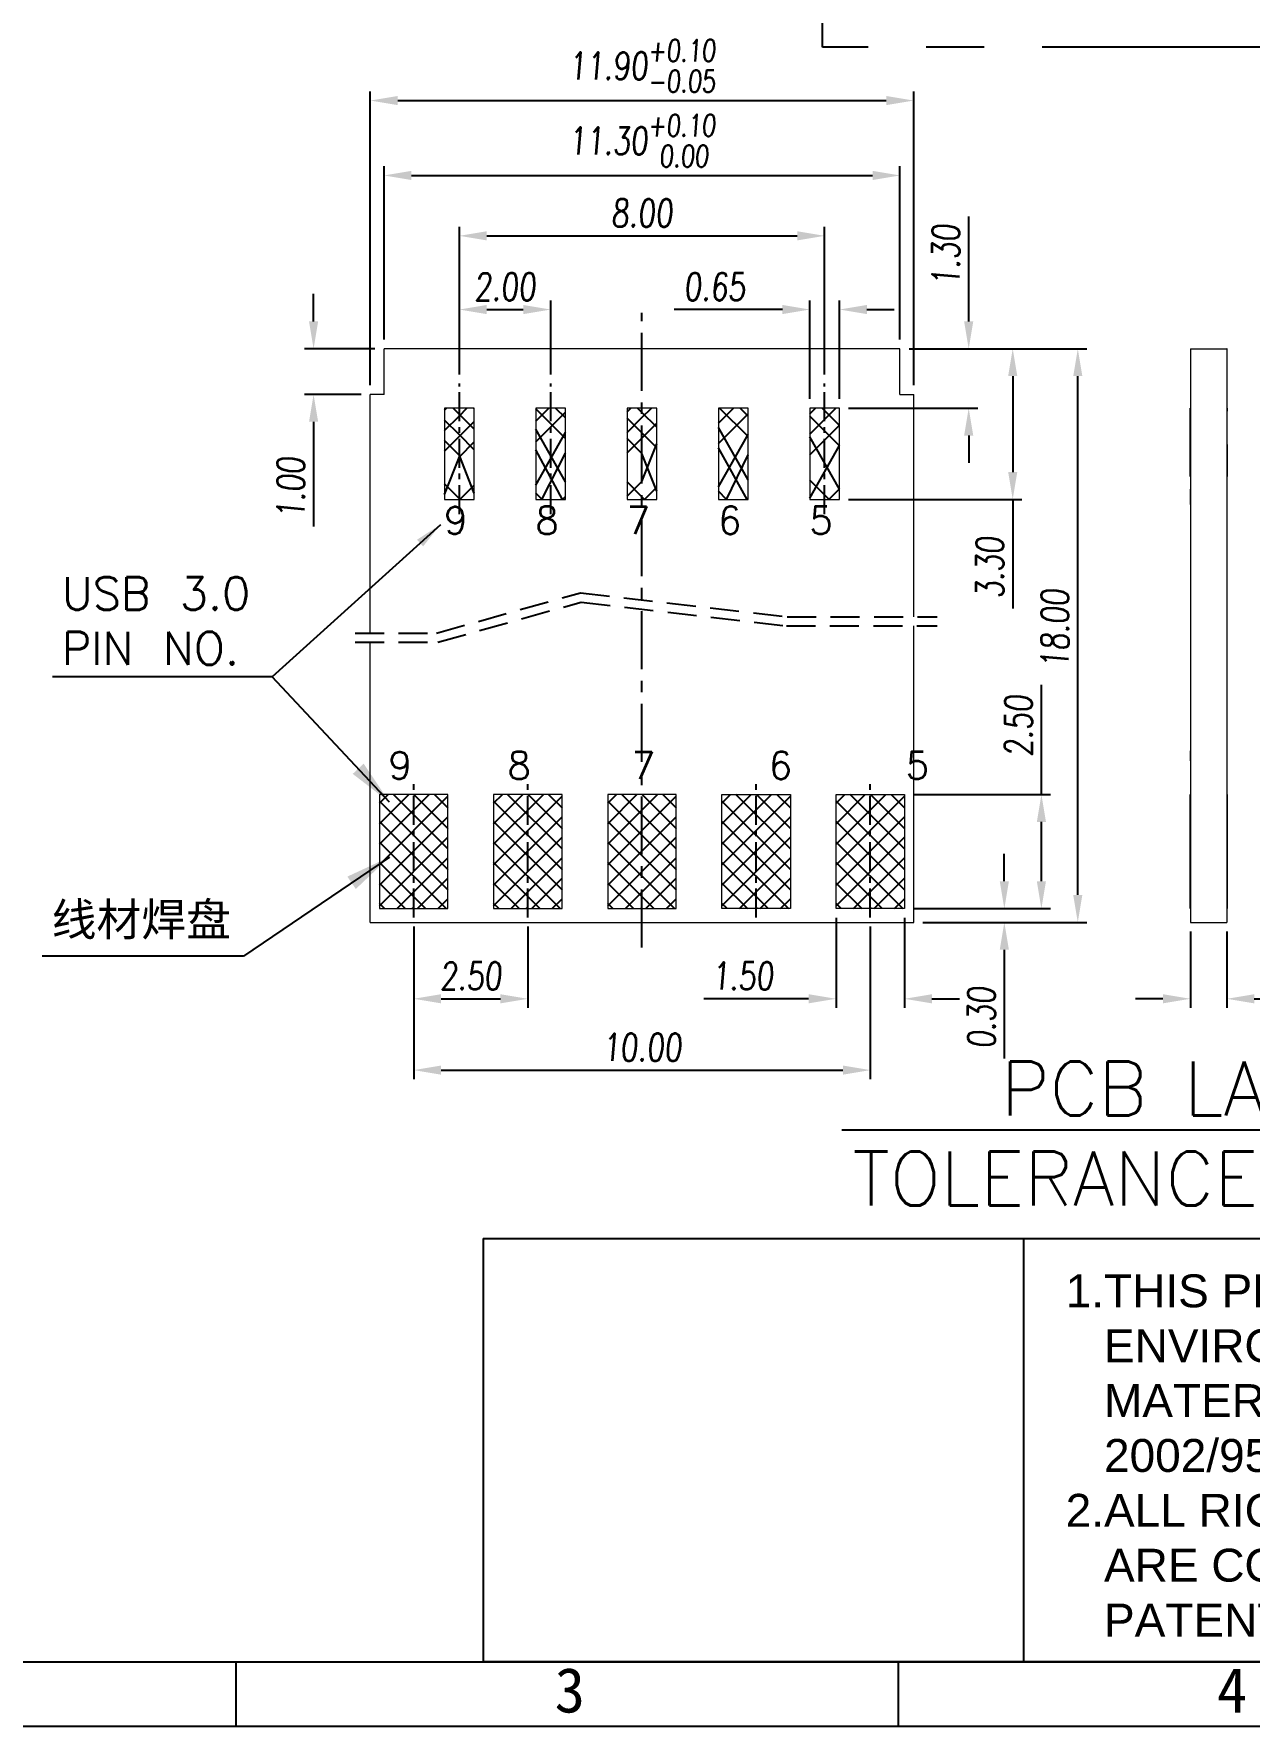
# Model space of a CAD drawing. Header units: millimetres. Extents: x 2027 to 2143, y 133 to 225.
# Drawn here: x 2051.26 to 2077.88, y 132.92 to 169.98 of the extents above; entities that cross this region are included whole.
import ezdxf

# ---------------------------------------------------------------- set-up
doc = ezdxf.new("R2010")
doc.units = ezdxf.units.MM
doc.linetypes.add('CENTER', pattern=[10.16, 6.35, -1.27, 1.27, -1.27])
doc.linetypes.add('HIDDEN', pattern=[9.525, 6.35, -3.175])
for name, color, linetype in [('CEN', 1, 'CENTER'), ('DIM', 4, 'Continuous'), ('图层3', 7, 'Continuous')]:
    doc.layers.add(name, color=color, linetype=linetype)
doc.layers.add('dimen', color=3, linetype='Continuous', lineweight=13)
doc.styles.add('2222', font='romans.shx', dxfattribs={"width": 0.75, "oblique": 5})
doc.styles.add('BH', font='romans.shx')
doc.styles.add('ROMANS', font='txt.shx', dxfattribs={"height": 0.6})
doc.styles.get("Standard").update_dxf_attribs({"font": 'romans.shx', "height": 0.6})
doc.dimstyles.new('1-1', dxfattribs={"dimscale": 4, "dimtxt": 0.15, "dimasz": 0.15, "dimexe": 0.05, "dimexo": 0.05, "dimgap": 0.05, "dimtad": 1, "dimzin": 0, "dimdsep": 46, "dimtxsty": '2222', "dimcen": 0.09, "dimclrd": 3, "dimclre": 3, "dimclrt": 256, "dimadec": 0, "dimazin": 0, "dimtp": 0.1, "dimtm": 0.1, "dimtfac": 1, "dimtofl": 0, "dimtmove": 0, "dimatfit": 3, "dimfxl": 0, "dimtolj": 1, "dimtzin": 0, "dimarcsym": 0})
doc.dimstyles.new('标准', dxfattribs={"dimtxt": 1.5, "dimasz": 1.5, "dimexe": 0.375, "dimexo": 0.375, "dimgap": 0.5, "dimtad": 1, "dimzin": 0, "dimdsep": 46, "dimtxsty": 'ROMANS', "dimcen": 0.5, "dimclrd": 3, "dimclre": 3, "dimclrt": 3, "dimadec": 0, "dimazin": 0, "dimtfac": 1, "dimtmove": 0, "dimatfit": 3, "dimfxl": 0, "dimtzin": 0, "dimlwd": -1, "dimarcsym": 0})

# ---------------------------------------------------------------- blocks, each defined once
blk = doc.blocks.new('*D224')
at = {"color": 3, "lineweight": -2, "ltscale": 0.01}
for p, q in [((2060.582, 162.522), (2060.582, 164.143)), ((2061.182, 163.943), (2061.982, 163.943)), ((2062.582, 162.522), (2062.582, 164.143))]:
    blk.add_line(p, q, dxfattribs=at)
at = {"color": 3, "ltscale": 0.01}
for points in [[(2061.182, 164.043), (2061.182, 163.843), (2060.582, 163.943)], [(2061.982, 164.043), (2061.982, 163.843), (2062.582, 163.943)]]:
    blk.add_solid(points, dxfattribs=at)
at = {"layer": 'Defpoints', "color": 0, "ltscale": 0.01}
for p in [(2062.582, 163.943), (2060.582, 162.322), (2062.582, 162.322)]:
    blk.add_point(p, dxfattribs=at)
at = {"ltscale": 0.01, "insert": (2061.582, 164.443), "char_height": 0.6, "attachment_point": 5, "style": '2222'}
blk.add_mtext('\\A1;2.00', dxfattribs=at)
blk = doc.blocks.new('*D201')
at = {"color": 3, "lineweight": -2, "ltscale": 0.01}
for p, q in [((2060.582, 162.522), (2060.582, 165.757)), ((2068.582, 162.522), (2068.582, 165.757)), ((2061.182, 165.557), (2067.982, 165.557))]:
    blk.add_line(p, q, dxfattribs=at)
at = {"color": 3, "ltscale": 0.01}
for points in [[(2061.182, 165.657), (2061.182, 165.457), (2060.582, 165.557)], [(2067.982, 165.657), (2067.982, 165.457), (2068.582, 165.557)]]:
    blk.add_solid(points, dxfattribs=at)
at = {"layer": 'Defpoints', "color": 0, "ltscale": 0.01}
for p in [(2068.582, 165.557), (2060.582, 162.322), (2068.582, 162.322)]:
    blk.add_point(p, dxfattribs=at)
at = {"ltscale": 0.01, "insert": (2064.582, 166.057), "char_height": 0.6, "attachment_point": 5, "style": '2222'}
blk.add_mtext('\\A1;8.00', dxfattribs=at)
blk = doc.blocks.new('*D225')
at = {"color": 3, "lineweight": -2, "ltscale": 0.01}
for p, q in [((2059.582, 150.428), (2059.582, 148.647)), ((2062.082, 150.428), (2062.082, 148.647)), ((2060.182, 148.847), (2061.482, 148.847))]:
    blk.add_line(p, q, dxfattribs=at)
at = {"color": 3, "ltscale": 0.01}
for points in [[(2060.182, 148.947), (2060.182, 148.747), (2059.582, 148.847)], [(2061.482, 148.947), (2061.482, 148.747), (2062.082, 148.847)]]:
    blk.add_solid(points, dxfattribs=at)
at = {"layer": 'Defpoints', "color": 0, "ltscale": 0.01}
for p in [(2059.582, 150.628), (2062.082, 150.628), (2062.082, 148.847)]:
    blk.add_point(p, dxfattribs=at)
at = {"ltscale": 0.01, "insert": (2060.832, 149.347), "char_height": 0.6, "attachment_point": 5, "style": '2222'}
blk.add_mtext('\\A1;2.50', dxfattribs=at)
blk = doc.blocks.new('*D202')
at = {"color": 3, "lineweight": -2, "ltscale": 0.01}
for p, q in [((2059.582, 150.428), (2059.582, 147.085)), ((2069.582, 150.428), (2069.582, 147.085)), ((2060.182, 147.285), (2068.982, 147.285))]:
    blk.add_line(p, q, dxfattribs=at)
at = {"color": 3, "ltscale": 0.01}
for points in [[(2060.182, 147.385), (2060.182, 147.185), (2059.582, 147.285)], [(2068.982, 147.385), (2068.982, 147.185), (2069.582, 147.285)]]:
    blk.add_solid(points, dxfattribs=at)
at = {"layer": 'Defpoints', "color": 0, "ltscale": 0.01}
for p in [(2059.582, 150.628), (2069.582, 150.628), (2069.582, 147.285)]:
    blk.add_point(p, dxfattribs=at)
at = {"ltscale": 0.01, "insert": (2064.582, 147.785), "char_height": 0.6, "attachment_point": 5, "style": '2222'}
blk.add_mtext('\\A1;10.00', dxfattribs=at)
blk = doc.blocks.new('*D203')
at = {"color": 3, "lineweight": -2, "ltscale": 0.01}
for p, q in [((2068.832, 150.621), (2068.832, 148.647)), ((2070.332, 150.621), (2070.332, 148.647)), ((2068.232, 148.847), (2065.937, 148.847)), ((2070.932, 148.847), (2071.532, 148.847))]:
    blk.add_line(p, q, dxfattribs=at)
at = {"color": 3, "ltscale": 0.01}
for points in [[(2068.232, 148.947), (2068.232, 148.747), (2068.832, 148.847)], [(2070.932, 148.947), (2070.932, 148.747), (2070.332, 148.847)]]:
    blk.add_solid(points, dxfattribs=at)
at = {"layer": 'Defpoints', "color": 0, "ltscale": 0.01}
for p in [(2068.832, 150.821), (2070.332, 150.821), (2070.332, 148.847)]:
    blk.add_point(p, dxfattribs=at)
at = {"ltscale": 0.01, "insert": (2066.784, 149.347), "char_height": 0.6, "attachment_point": 5, "style": '2222'}
blk.add_mtext('\\A1;1.50', dxfattribs=at)
blk = doc.blocks.new('*D204')
at = {"color": 3, "lineweight": -2, "ltscale": 0.01}
for p, q in [((2073.329, 153.321), (2073.329, 155.722)), ((2070.532, 153.321), (2073.529, 153.321)), ((2073.329, 151.421), (2073.329, 152.721)), ((2070.532, 150.821), (2073.529, 150.821))]:
    blk.add_line(p, q, dxfattribs=at)
at = {"color": 3, "ltscale": 0.01}
for points in [[(2073.229, 152.721), (2073.429, 152.721), (2073.329, 153.321)], [(2073.229, 151.421), (2073.429, 151.421), (2073.329, 150.821)]]:
    blk.add_solid(points, dxfattribs=at)
at = {"layer": 'Defpoints', "color": 0, "ltscale": 0.01}
for p in [(2070.332, 153.321), (2073.329, 153.321), (2070.332, 150.821)]:
    blk.add_point(p, dxfattribs=at)
at = {"ltscale": 0.01, "insert": (2072.829, 154.822), "char_height": 0.6, "attachment_point": 5, "rotation": 90, "style": '2222'}
blk.add_mtext('\\A1;2.50', dxfattribs=at)
blk = doc.blocks.new('*D226')
at = {"color": 3, "lineweight": -2, "ltscale": 0.01}
for p, q in [((2072.517, 151.421), (2072.517, 152.021)), ((2070.532, 150.821), (2072.717, 150.821)), ((2070.732, 150.521), (2072.717, 150.521)), ((2072.517, 149.921), (2072.517, 147.542))]:
    blk.add_line(p, q, dxfattribs=at)
at = {"color": 3, "ltscale": 0.01}
for points in [[(2072.417, 151.421), (2072.617, 151.421), (2072.517, 150.821)], [(2072.417, 149.921), (2072.617, 149.921), (2072.517, 150.521)]]:
    blk.add_solid(points, dxfattribs=at)
at = {"layer": 'Defpoints', "color": 0, "ltscale": 0.01}
for p in [(2070.332, 150.821), (2070.532, 150.521), (2072.517, 150.521)]:
    blk.add_point(p, dxfattribs=at)
at = {"ltscale": 0.01, "insert": (2072.017, 148.431), "char_height": 0.6, "attachment_point": 5, "rotation": 90, "style": '2222'}
blk.add_mtext('\\A1;0.30', dxfattribs=at)
blk = doc.blocks.new('*D205')
at = {"color": 3, "lineweight": -2, "ltscale": 0.01}
for p, q in [((2070.432, 163.084), (2074.326, 163.084)), ((2074.126, 151.121), (2074.126, 162.484)), ((2070.732, 150.521), (2074.326, 150.521))]:
    blk.add_line(p, q, dxfattribs=at)
at = {"color": 3, "ltscale": 0.01}
for points in [[(2074.026, 162.484), (2074.226, 162.484), (2074.126, 163.084)], [(2074.026, 151.121), (2074.226, 151.121), (2074.126, 150.521)]]:
    blk.add_solid(points, dxfattribs=at)
at = {"layer": 'Defpoints', "color": 0, "ltscale": 0.01}
for p in [(2070.232, 163.084), (2074.126, 163.084), (2070.532, 150.521)]:
    blk.add_point(p, dxfattribs=at)
at = {"ltscale": 0.01, "insert": (2073.626, 156.949), "char_height": 0.6, "attachment_point": 5, "rotation": 90, "style": '2222'}
blk.add_mtext('\\A1;18.00', dxfattribs=at)
blk = doc.blocks.new('*D227')
at = {"color": 3, "lineweight": -2, "ltscale": 0.01}
for p, q in [((2071.737, 163.684), (2071.737, 165.978)), ((2070.432, 163.084), (2071.937, 163.084)), ((2069.107, 161.784), (2071.937, 161.784)), ((2071.737, 161.184), (2071.737, 160.584))]:
    blk.add_line(p, q, dxfattribs=at)
at = {"color": 3, "ltscale": 0.01}
for points in [[(2071.637, 163.684), (2071.837, 163.684), (2071.737, 163.084)], [(2071.637, 161.184), (2071.837, 161.184), (2071.737, 161.784)]]:
    blk.add_solid(points, dxfattribs=at)
at = {"layer": 'Defpoints', "color": 0, "ltscale": 0.01}
for p in [(2070.232, 163.084), (2071.737, 163.084), (2068.907, 161.784)]:
    blk.add_point(p, dxfattribs=at)
at = {"ltscale": 0.01, "insert": (2071.237, 165.131), "char_height": 0.6, "attachment_point": 5, "rotation": 90, "style": '2222'}
blk.add_mtext('\\A1;1.30', dxfattribs=at)
blk = doc.blocks.new('*D228')
at = {"color": 3, "lineweight": -2, "ltscale": 0.01}
for p, q in [((2070.432, 163.084), (2072.901, 163.084)), ((2072.701, 162.484), (2072.701, 160.384)), ((2069.107, 159.784), (2072.901, 159.784)), ((2072.701, 159.784), (2072.701, 157.392))]:
    blk.add_line(p, q, dxfattribs=at)
at = {"color": 3, "ltscale": 0.01}
for points in [[(2072.601, 162.484), (2072.801, 162.484), (2072.701, 163.084)], [(2072.601, 160.384), (2072.801, 160.384), (2072.701, 159.784)]]:
    blk.add_solid(points, dxfattribs=at)
at = {"layer": 'Defpoints', "color": 0, "ltscale": 0.01}
for p in [(2070.232, 163.084), (2072.701, 163.084), (2068.907, 159.784)]:
    blk.add_point(p, dxfattribs=at)
at = {"ltscale": 0.01, "insert": (2072.201, 158.288), "char_height": 0.6, "attachment_point": 5, "rotation": 90, "style": '2222'}
blk.add_mtext('\\A1;3.30', dxfattribs=at)
blk = doc.blocks.new('*D229')
at = {"color": 3, "lineweight": -2, "ltscale": 0.01}
for p, q in [((2067.657, 163.943), (2065.288, 163.943)), ((2068.257, 161.984), (2068.257, 164.143)), ((2068.907, 161.984), (2068.907, 164.143)), ((2069.507, 163.943), (2070.107, 163.943))]:
    blk.add_line(p, q, dxfattribs=at)
at = {"color": 3, "ltscale": 0.01}
for points in [[(2067.657, 164.043), (2067.657, 163.843), (2068.257, 163.943)], [(2069.507, 164.043), (2069.507, 163.843), (2068.907, 163.943)]]:
    blk.add_solid(points, dxfattribs=at)
at = {"layer": 'Defpoints', "color": 0, "ltscale": 0.01}
for p in [(2068.257, 163.943), (2068.257, 161.784), (2068.907, 161.784)]:
    blk.add_point(p, dxfattribs=at)
at = {"ltscale": 0.01, "insert": (2066.172, 164.443), "char_height": 0.6, "attachment_point": 5, "style": '2222'}
blk.add_mtext('\\A1;0.65', dxfattribs=at)
blk = doc.blocks.new('*D206')
at = {"color": 3, "lineweight": -2, "ltscale": 0.01}
for p, q in [((2058.932, 163.284), (2058.932, 167.08)), ((2059.532, 166.88), (2069.632, 166.88)), ((2070.232, 163.284), (2070.232, 167.08))]:
    blk.add_line(p, q, dxfattribs=at)
at = {"color": 3, "ltscale": 0.01}
for points in [[(2059.532, 166.98), (2059.532, 166.78), (2058.932, 166.88)], [(2069.632, 166.98), (2069.632, 166.78), (2070.232, 166.88)]]:
    blk.add_solid(points, dxfattribs=at)
at = {"layer": 'Defpoints', "color": 0, "ltscale": 0.01}
for p in [(2070.232, 166.88), (2058.932, 163.084), (2070.232, 163.084)]:
    blk.add_point(p, dxfattribs=at)
at = {"ltscale": 0.01, "insert": (2064.582, 167.64), "char_height": 0.6, "attachment_point": 5, "style": '2222'}
blk.add_mtext('\\A1;11.30{\\H0.480000;\\S+0.10^  0.00;}', dxfattribs=at)
blk = doc.blocks.new('*D230')
at = {"color": 3, "lineweight": -2, "ltscale": 0.01}
for p, q in [((2057.39, 163.684), (2057.39, 164.284)), ((2058.732, 163.084), (2057.19, 163.084)), ((2058.432, 162.084), (2057.19, 162.084)), ((2057.39, 161.484), (2057.39, 159.189))]:
    blk.add_line(p, q, dxfattribs=at)
at = {"color": 3, "ltscale": 0.01}
for points in [[(2057.29, 163.684), (2057.49, 163.684), (2057.39, 163.084)], [(2057.29, 161.484), (2057.49, 161.484), (2057.39, 162.084)]]:
    blk.add_solid(points, dxfattribs=at)
at = {"layer": 'Defpoints', "color": 0, "ltscale": 0.01}
for p in [(2058.932, 163.084), (2057.39, 162.084), (2058.632, 162.084)]:
    blk.add_point(p, dxfattribs=at)
at = {"ltscale": 0.01, "insert": (2056.89, 160.036), "char_height": 0.6, "attachment_point": 5, "rotation": 90, "style": '2222'}
blk.add_mtext('\\A1;1.00', dxfattribs=at)
blk = doc.blocks.new('*D231')
at = {"color": 3, "lineweight": -2, "ltscale": 0.01}
for p, q in [((2076.591, 150.321), (2076.591, 148.647)), ((2077.391, 150.321), (2077.391, 148.647)), ((2075.991, 148.847), (2075.391, 148.847)), ((2077.991, 148.847), (2080.37, 148.847))]:
    blk.add_line(p, q, dxfattribs=at)
at = {"color": 3, "ltscale": 0.01}
for points in [[(2075.991, 148.947), (2075.991, 148.747), (2076.591, 148.847)], [(2077.991, 148.947), (2077.991, 148.747), (2077.391, 148.847)]]:
    blk.add_solid(points, dxfattribs=at)
at = {"layer": 'Defpoints', "color": 0, "ltscale": 0.01}
for p in [(2076.591, 150.521), (2077.391, 150.521), (2077.391, 148.847)]:
    blk.add_point(p, dxfattribs=at)
at = {"ltscale": 0.01, "insert": (2079.481, 149.347), "char_height": 0.6, "attachment_point": 5, "style": '2222'}
blk.add_mtext('\\A1;0.80', dxfattribs=at)
blk = doc.blocks.new('*D217')
at = {"color": 3, "lineweight": -2, "ltscale": 0.01}
for p, q in [((2058.632, 162.284), (2058.632, 168.72)), ((2070.532, 162.284), (2070.532, 168.72)), ((2059.232, 168.52), (2069.932, 168.52))]:
    blk.add_line(p, q, dxfattribs=at)
at = {"color": 3, "ltscale": 0.01}
for points in [[(2059.232, 168.62), (2059.232, 168.42), (2058.632, 168.52)], [(2069.932, 168.62), (2069.932, 168.42), (2070.532, 168.52)]]:
    blk.add_solid(points, dxfattribs=at)
at = {"layer": 'Defpoints', "color": 0, "ltscale": 0.01}
for p in [(2070.532, 168.52), (2058.632, 162.084), (2070.532, 162.084)]:
    blk.add_point(p, dxfattribs=at)
at = {"ltscale": 0.01, "insert": (2064.582, 169.28), "char_height": 0.6, "attachment_point": 5, "style": '2222'}
blk.add_mtext('\\A1;11.90{\\H0.480000;\\S+0.10^ -0.05;}', dxfattribs=at)

msp = doc.modelspace()

# ---------------------------------------------------------------- hatches: boundary and pattern name
at = {"ltscale": 0.01}
h = msp.add_hatch(dxfattribs=at)
h.set_pattern_fill('ANSI37', color=256, scale=0.1)
h.set_pattern_definition([(45, (453.86024, -418.21466), (-0.224506403, 0.224506403), []), (135, (453.86024, -418.21466), (-0.224506403, -0.224506403), [])])
h.paths.add_polyline_path([(2060.332, 153.321), (2059.582, 153.321), (2059.582, 150.821), (2060.332, 150.821)])
h.paths.add_polyline_path([(2058.832, 150.821), (2059.553, 150.821), (2059.582, 150.85), (2059.582, 153.321), (2058.832, 153.321)])
h = msp.add_hatch(dxfattribs=at)
h.set_pattern_fill('ANSI37', color=256, scale=0.1)
h.set_pattern_definition([(45, (456.36024, -418.21466), (-0.224506403, 0.224506403), []), (135, (456.36024, -418.21466), (-0.224506403, -0.224506403), [])])
h.paths.add_polyline_path([(2062.832, 153.321), (2062.082, 153.321), (2062.082, 150.821), (2062.832, 150.821)])
h.paths.add_polyline_path([(2061.332, 150.821), (2062.053, 150.821), (2062.082, 150.85), (2062.082, 153.321), (2061.332, 153.321)])
h = msp.add_hatch(dxfattribs=at)
h.set_pattern_fill('ANSI37', color=256, scale=0.1)
h.set_pattern_definition([(45, (458.86024, -418.21466), (-0.224506403, 0.224506403), []), (135, (458.86024, -418.21466), (-0.224506403, -0.224506403), [])])
h.paths.add_polyline_path([(2065.332, 153.321), (2064.582, 153.321), (2064.582, 150.821), (2065.332, 150.821)])
h.paths.add_polyline_path([(2063.832, 150.821), (2064.553, 150.821), (2064.582, 150.85), (2064.582, 153.321), (2063.832, 153.321)])
h = msp.add_hatch(dxfattribs=at)
h.set_pattern_fill('ANSI37', color=256, scale=0.1)
h.set_pattern_definition([(45, (461.36024, -418.21466), (-0.224506403, 0.224506403), []), (135, (461.36024, -418.21466), (-0.224506403, -0.224506403), [])])
h.paths.add_polyline_path([(2067.832, 153.321), (2067.082, 153.321), (2067.082, 150.821), (2067.832, 150.821)])
h.paths.add_polyline_path([(2066.332, 150.821), (2067.053, 150.821), (2067.082, 150.85), (2067.082, 153.321), (2066.332, 153.321)])
h = msp.add_hatch(dxfattribs=at)
h.set_pattern_fill('ANSI37', color=256, scale=0.1)
h.set_pattern_definition([(45, (463.86024, -418.21466), (-0.224506403, 0.224506403), []), (135, (463.86024, -418.21466), (-0.224506403, -0.224506403), [])])
h.paths.add_polyline_path([(2070.332, 153.321), (2069.582, 153.321), (2069.582, 150.821), (2070.332, 150.821)])
h.paths.add_polyline_path([(2068.832, 150.821), (2069.553, 150.821), (2069.582, 150.85), (2069.582, 153.321), (2068.832, 153.321)])

# ---------------------------------------------------------------- linework, layer by layer
at = {"color": 7, "linetype": 'Continuous', "lineweight": 15}
for p, q in [((2058.932, 162.084), (2058.932, 163.084)), ((2070.232, 163.084), (2058.932, 163.084)), ((2070.232, 162.084), (2070.232, 163.084)), ((2076.591, 163.084), (2076.591, 150.521)), ((2076.591, 163.084), (2077.391, 163.084)), ((2077.391, 163.084), (2077.391, 150.521)), ((2077.396, 163.084), (2077.391, 163.084)), ((2077.396, 161.884), (2077.396, 163.084)), ((2058.932, 162.084), (2058.632, 162.084)), ((2058.632, 156.856), (2058.632, 162.084)), ((2070.232, 162.084), (2070.532, 162.084)), ((2070.532, 157.212), (2070.532, 162.084)), ((2060.907, 161.784), (2060.257, 161.784)), ((2060.257, 161.784), (2060.257, 159.784)), ((2060.907, 159.784), (2060.907, 161.784)), ((2062.907, 161.784), (2062.257, 161.784)), ((2062.257, 161.784), (2062.257, 159.784)), ((2062.907, 159.784), (2062.907, 161.784)), ((2064.907, 161.784), (2064.257, 161.784)), ((2064.257, 161.784), (2064.257, 159.784)), ((2064.907, 159.784), (2064.907, 161.784)), ((2066.907, 161.784), (2066.257, 161.784)), ((2066.257, 161.784), (2066.257, 159.784)), ((2066.907, 159.784), (2066.907, 161.784)), ((2068.907, 161.784), (2068.257, 161.784)), ((2068.257, 161.784), (2068.257, 159.784)), ((2068.907, 159.784), (2068.907, 161.784)), ((2076.586, 161.784), (2076.591, 161.784)), ((2076.586, 160.284), (2076.586, 161.784)), ((2077.391, 161.884), (2077.396, 161.884)), ((2077.396, 161.784), (2077.391, 161.784)), ((2077.396, 161.71), (2077.391, 161.71)), ((2077.396, 161.784), (2077.396, 161.718)), ((2077.396, 161.329), (2077.391, 161.329)), ((2077.396, 160.994), (2077.391, 160.994)), ((2077.396, 160.986), (2077.396, 160.284)), ((2076.586, 160.284), (2076.591, 160.284)), ((2077.396, 160.284), (2077.391, 160.284)), ((2077.396, 160.232), (2077.391, 160.232)), ((2077.396, 160.224), (2077.391, 160.224)), ((2077.396, 160.224), (2077.396, 160.232)), ((2077.396, 159.813), (2077.396, 160.224)), ((2077.397, 160.203), (2077.396, 160.203)), ((2060.257, 159.784), (2060.907, 159.784)), ((2062.257, 159.784), (2062.907, 159.784)), ((2064.257, 159.784), (2064.907, 159.784)), ((2066.257, 159.784), (2066.907, 159.784)), ((2068.257, 159.784), (2068.907, 159.784)), ((2076.586, 160.008), (2076.591, 160.008)), ((2076.586, 160.008), (2076.586, 159.993)), ((2076.586, 159.993), (2076.591, 159.993)), ((2076.586, 159.993), (2076.586, 159.898)), ((2076.586, 159.898), (2076.591, 159.898)), ((2077.396, 159.813), (2077.391, 159.813)), ((2077.396, 159.807), (2077.391, 159.807)), ((2077.396, 159.805), (2077.391, 159.805)), ((2077.396, 159.788), (2077.391, 159.788)), ((2077.396, 159.75), (2077.391, 159.75)), ((2077.396, 159.92), (2077.397, 159.92)), ((2077.396, 159.807), (2077.396, 159.813)), ((2077.396, 159.805), (2077.396, 159.807)), ((2077.396, 159.75), (2077.396, 159.788)), ((2077.391, 159.743), (2077.396, 159.743)), ((2077.396, 159.665), (2077.391, 159.665)), ((2077.396, 159.606), (2077.391, 159.606)), ((2077.396, 159.592), (2077.391, 159.592)), ((2077.396, 159.574), (2077.391, 159.574)), ((2077.391, 159.556), (2077.397, 159.556)), ((2077.396, 159.556), (2077.391, 159.556)), ((2077.391, 159.553), (2077.397, 159.553)), ((2077.396, 159.553), (2077.391, 159.553)), ((2077.396, 159.665), (2077.396, 159.743)), ((2077.396, 159.592), (2077.396, 159.606)), ((2077.396, 159.574), (2077.396, 159.592)), ((2076.586, 159.087), (2076.591, 159.087)), ((2070.532, 150.521), (2070.532, 157.012)), ((2058.632, 150.521), (2058.632, 156.656)), ((2076.586, 154.279), (2076.591, 154.279)), ((2076.586, 154.279), (2076.586, 154.267)), ((2076.586, 154.267), (2076.591, 154.267)), ((2076.586, 154.267), (2076.586, 154.196)), ((2076.586, 154.196), (2076.591, 154.196)), ((2077.396, 154.241), (2077.391, 154.241)), ((2077.396, 154.237), (2077.391, 154.237)), ((2077.396, 154.08), (2077.391, 154.08)), ((2077.396, 154.006), (2077.391, 154.006)), ((2077.396, 154.006), (2077.396, 154.08)), ((2077.396, 153.563), (2077.396, 154.006)), ((2076.586, 153.593), (2076.591, 153.593)), ((2077.396, 153.563), (2077.391, 153.563)), ((2060.332, 153.321), (2058.832, 153.321)), ((2058.832, 153.321), (2058.832, 150.821)), ((2060.332, 150.821), (2060.332, 153.321)), ((2062.832, 153.321), (2061.332, 153.321)), ((2061.332, 153.321), (2061.332, 150.821)), ((2062.832, 150.821), (2062.832, 153.321)), ((2065.332, 153.321), (2063.832, 153.321)), ((2063.832, 153.321), (2063.832, 150.821)), ((2065.332, 150.821), (2065.332, 153.321)), ((2066.332, 153.321), (2067.832, 153.321)), ((2066.332, 150.821), (2066.332, 153.321)), ((2067.832, 153.321), (2067.832, 150.821)), ((2068.832, 153.321), (2070.332, 153.321)), ((2068.832, 150.821), (2068.832, 153.321)), ((2070.332, 153.321), (2070.332, 150.821)), ((2076.586, 150.821), (2076.586, 153.321)), ((2076.586, 153.321), (2076.591, 153.321)), ((2077.396, 153.321), (2077.391, 153.321)), ((2077.396, 153.321), (2077.396, 150.821)), ((2058.632, 150.521), (2070.532, 150.521)), ((2058.832, 150.821), (2060.332, 150.821)), ((2061.332, 150.821), (2062.832, 150.821)), ((2063.832, 150.821), (2065.332, 150.821)), ((2067.832, 150.821), (2066.332, 150.821)), ((2070.332, 150.821), (2068.832, 150.821)), ((2076.586, 150.821), (2076.591, 150.821)), ((2076.591, 150.521), (2077.391, 150.521)), ((2077.396, 150.821), (2077.391, 150.821))]:
    msp.add_line(p, q, dxfattribs=at)
at = {"ltscale": 0.01}
for p, q in [((2060.257, 161.742), (2060.298, 161.784)), ((2060.257, 161.293), (2060.582, 161.618)), ((2060.582, 161.647), (2060.445, 161.784)), ((2060.582, 161.618), (2060.747, 161.784)), ((2060.907, 161.322), (2060.582, 161.647)), ((2060.907, 161.771), (2060.894, 161.784)), ((2062.257, 161.497), (2062.543, 161.784)), ((2062.907, 161.119), (2062.257, 161.769)), ((2062.257, 161.048), (2062.907, 161.698)), ((2062.907, 161.568), (2062.69, 161.784)), ((2064.257, 161.701), (2064.339, 161.784)), ((2064.582, 161.689), (2064.486, 161.784)), ((2064.582, 161.577), (2064.788, 161.784)), ((2064.907, 161.364), (2064.582, 161.689)), ((2066.257, 161.456), (2066.584, 161.784)), ((2066.257, 161.007), (2066.907, 161.657)), ((2066.907, 161.16), (2066.282, 161.784)), ((2066.907, 161.609), (2066.731, 161.784)), ((2068.257, 161.66), (2068.38, 161.784)), ((2068.257, 161.211), (2068.829, 161.784)), ((2068.907, 160.956), (2068.257, 161.606)), ((2068.907, 161.405), (2068.527, 161.784)), ((2060.582, 161.198), (2060.257, 161.523)), ((2060.582, 161.169), (2060.907, 161.494)), ((2062.907, 160.17), (2062.257, 161.32)), ((2062.257, 160.099), (2062.907, 161.249)), ((2064.257, 161.252), (2064.582, 161.577)), ((2064.582, 161.24), (2064.257, 161.565)), ((2064.582, 161.128), (2064.907, 161.453)), ((2064.907, 160.915), (2064.582, 161.24)), ((2066.907, 160.211), (2066.257, 161.361)), ((2068.257, 160.762), (2068.907, 161.412)), ((2060.257, 160.844), (2060.582, 161.169)), ((2060.582, 160.749), (2060.257, 161.074)), ((2060.907, 160.873), (2060.582, 161.198)), ((2060.582, 160.72), (2060.907, 161.045)), ((2062.843, 159.784), (2062.257, 160.871)), ((2064.257, 160.803), (2064.582, 161.128)), ((2064.582, 160.791), (2064.257, 161.116)), ((2064.582, 160.179), (2064.907, 161.004)), ((2066.257, 160.058), (2066.907, 161.208)), ((2066.884, 159.784), (2066.257, 160.912)), ((2068.907, 160.007), (2068.257, 161.157)), ((2068.257, 159.813), (2068.907, 160.963)), ((2060.257, 159.895), (2060.582, 160.72)), ((2060.907, 159.924), (2060.582, 160.749)), ((2062.39, 159.784), (2062.907, 160.8)), ((2064.907, 159.966), (2064.582, 160.791)), ((2066.431, 159.784), (2066.907, 160.759)), ((2060.582, 159.8), (2060.257, 160.125)), ((2064.257, 159.854), (2064.582, 160.179)), ((2064.582, 159.842), (2064.257, 160.167)), ((2068.68, 159.784), (2068.257, 160.208)), ((2060.598, 159.784), (2060.582, 159.8)), ((2060.594, 159.784), (2060.907, 160.096)), ((2062.394, 159.784), (2062.257, 159.921)), ((2062.839, 159.784), (2062.907, 159.851)), ((2064.639, 159.784), (2064.582, 159.842)), ((2064.635, 159.784), (2064.907, 160.055)), ((2066.435, 159.784), (2066.257, 159.963)), ((2066.88, 159.784), (2066.907, 159.81)), ((2068.676, 159.784), (2068.907, 160.014)), ((2059.553, 150.821), (2059.582, 150.85)), ((2062.053, 150.821), (2062.082, 150.85)), ((2064.553, 150.821), (2064.582, 150.85)), ((2067.111, 150.821), (2067.082, 150.85)), ((2069.611, 150.821), (2069.582, 150.85))]:
    msp.add_line(p, q, dxfattribs=at)
at = {"linetype": 'HIDDEN', "ltscale": 0.1}
for p, q in [((2060.081, 156.856), (2063.236, 157.74)), ((2060.109, 156.656), (2063.252, 157.536)), ((2063.236, 157.74), (2067.758, 157.212)), ((2063.252, 157.536), (2067.746, 157.012)), ((2067.758, 157.212), (2071.048, 157.212)), ((2058.298, 156.856), (2060.081, 156.856)), ((2067.746, 157.012), (2071.048, 157.012)), ((2058.298, 156.656), (2060.109, 156.656))]:
    msp.add_line(p, q, dxfattribs=at)
at = {"color": 0}
msp.add_line((2068.956, 145.976), (2089.377, 145.976), dxfattribs=at)
at = {"color": 7}
for p, q in [((2028.095, 134.328), (2141.708, 134.328)), ((2055.695, 132.916), (2055.695, 134.328)), ((2070.2, 132.916), (2070.2, 134.328)), ((2026.684, 132.916), (2143.12, 132.916))]:
    msp.add_line(p, q, dxfattribs=at)
at = {"color": 2, "linetype": 'CENTER'}
msp.add_lwpolyline([(2068.535, 193.774), (2079.694, 193.774), (2079.694, 169.692), (2068.535, 169.692)], close=True, dxfattribs=at)
at = {"color": 7, "linetype": 'Continuous', "lineweight": 15}
for points, knots in [([(2076.586, 159.898), (2076.586, 159.886), (2076.586, 159.864), (2076.586, 159.831), (2076.586, 159.8), (2076.586, 159.771), (2076.586, 159.743), (2076.586, 159.718), (2076.586, 159.694), (2076.586, 159.679), (2076.586, 159.671)], [0, 0, 0, 0, 0.151947, 0.295502, 0.431833, 0.560795, 0.681593, 0.794865, 0.901057, 1, 1, 1, 1]), ([(2077.396, 159.788), (2077.396, 159.79), (2077.396, 159.794), (2077.396, 159.799), (2077.396, 159.803), (2077.396, 159.804), (2077.396, 159.805)], [0, 0, 0, 0, 0.4078268, 0.6725022, 0.8587045, 1, 1, 1, 1]), ([(2077.396, 159.743), (2077.396, 159.743), (2077.396, 159.743), (2077.396, 159.744), (2077.396, 159.745), (2077.396, 159.747), (2077.396, 159.749), (2077.396, 159.75)], [0, 0, 0, 0, 0.042982, 0.184492, 0.348456, 0.597043, 1, 1, 1, 1]), ([(2077.396, 159.556), (2077.396, 159.557), (2077.396, 159.558), (2077.396, 159.563), (2077.396, 159.568), (2077.396, 159.572), (2077.396, 159.574)], [0, 0, 0, 0, 0.143075, 0.431304, 0.757615, 1, 1, 1, 1]), ([(2077.396, 159.559), (2077.396, 159.559), (2077.396, 159.56), (2077.396, 159.562), (2077.396, 159.564)], [0, 0, 0, 0, 0.033147, 1, 1, 1, 1]), ([(2077.396, 159.556), (2077.396, 159.556), (2077.396, 159.556), (2077.396, 159.556), (2077.396, 159.556)], [0, 0, 0, 0, 0.1746006, 1, 1, 1, 1]), ([(2076.586, 154.196), (2076.586, 154.165), (2076.586, 154.119), (2076.586, 154.075), (2076.586, 154.061)], [0, 0, 0, 0, 0.698062, 1, 1, 1, 1])]:
    msp.add_open_spline(points, degree=3, knots=knots, dxfattribs=at)
at = {"layer": 'CEN', "color": 2, "linetype": 'CENTER', "lineweight": -3, "ltscale": 0.2}
msp.add_line((2064.582, 149.972), (2064.582, 163.87), dxfattribs=at)
at = {"layer": 'CEN', "color": 2, "linetype": 'CENTER', "lineweight": -3, "ltscale": 0.1}
for p, q in [((2060.582, 159.463), (2060.582, 162.322)), ((2062.582, 159.463), (2062.582, 162.322)), ((2068.582, 159.463), (2068.582, 162.322)), ((2059.582, 150.628), (2059.582, 153.55)), ((2062.082, 150.628), (2062.082, 153.55)), ((2067.082, 150.628), (2067.082, 153.55)), ((2069.582, 150.628), (2069.582, 153.55))]:
    msp.add_line(p, q, dxfattribs=at)
at = {"layer": 'DIM', "color": 7}
for p, q in [((2061.101, 143.597), (2093.879, 143.597)), ((2061.101, 143.597), (2061.101, 134.328)), ((2072.944, 134.328), (2072.944, 143.597)), ((2093.879, 134.328), (2061.101, 134.328))]:
    msp.add_line(p, q, dxfattribs=at)

# ---------------------------------------------------------------- texts
at = {"color": 7, "char_height": 0.9801, "width": 10.61658, "attachment_point": 1}
for s, insert in [('{\\fFangSong_GB2312|b0|i0|c134|p49;3}', (2062.669, 134.195)), ('{\\fFangSong_GB2312|b0|i0|c134|p49;4}', (2077.174, 134.195))]:
    msp.add_mtext(s, dxfattribs=dict(at, insert=insert))
at = {"layer": 'DIM', "color": 6, "lineweight": -3, "char_height": 0.6}
for s, insert, attachment_point in [('9', (2060.761, 159.626), 3), ('8', (2062.761, 159.626), 3), ('7', (2064.761, 159.626), 3), ('6', (2066.761, 159.626), 3), ('5', (2068.761, 159.626), 3), ('9', (2059.029, 154.259), 1), ('8', (2061.635, 154.259), 1), ('7', (2064.357, 154.259), 1), ('6', (2067.357, 154.259), 1), ('5', (2070.357, 154.259), 1)]:
    msp.add_mtext(s, dxfattribs=dict(at, insert=insert, attachment_point=attachment_point))
at = {"layer": 'DIM', "color": 6, "lineweight": -3, "char_height": 0.72, "attachment_point": 1, "style": 'ROMANS'}
for s, insert in [('USB 3.0 \\PPIN NO.', (2051.874, 158.085)), ('{\\fSimSun|b0|i0|c134|p2;线材焊盘}', (2051.653, 150.945))]:
    msp.add_mtext(s, dxfattribs=dict(at, insert=insert))
at = {"layer": 'dimen', "color": 0, "insert": (2068.383, 147.475), "char_height": 1.176, "width": 54.48649, "attachment_point": 1}
msp.add_mtext('{\\H1.007x;     PCB LAYOUT\\P TOLERANCES:%%p0.05MM}', dxfattribs=at)
at = {"layer": '图层3', "color": 7, "insert": (2073.861, 142.811), "char_height": 0.51495, "attachment_point": 1, "style": 'BH'}
msp.add_mtext("{\\fArial|b0|i0|c0|p34;\\H1.4x;1.THIS PRODUCT DOESN'T CONTAIN \\P   ENVIRONMENTAL  HAZARDOUS \\P   MATERIALS PER DIRECTIVE\\P   2002/95/EC FOR RoHS.\\P2.ALL RIGHTS RESERVED,PRODUCTS\\P   ARE COVERED BY PATENTS AND/OR\\P   PATENTS PENDING.}", dxfattribs=at)

# ---------------------------------------------------------------- dimensions: what is measured, and where the dimension line sits
at = {"color": 6, "ltscale": 0.01}
for base, p1, p2, override, picture, middle in [((2070.532, 168.52), (2058.632, 162.084), (2070.532, 162.084), {"dimtol": 1, "dimtm": 0.05, "dimtfac": 0.8}, '*D217', (2064.582, 169.28)), ((2070.232, 166.88), (2058.932, 163.084), (2070.232, 163.084), {"dimtol": 1, "dimtm": 0, "dimtfac": 0.8}, '*D206', (2064.582, 167.64))]:
    dim = msp.add_linear_dim(base=base, p1=p1, p2=p2, dimstyle='1-1', override=override, dxfattribs=at)
    dim.commit()
    dim.dimension.update_dxf_attribs({"geometry": picture, "text_midpoint": middle})
at = {"ltscale": 0.01}
for base, p1, p2, picture, middle in [((2068.582, 165.557), (2060.582, 162.322), (2068.582, 162.322), '*D201', (2064.582, 166.057)), ((2062.582, 163.943), (2060.582, 162.322), (2062.582, 162.322), '*D224', (2061.582, 164.443)), ((2068.257, 163.943), (2068.907, 161.784), (2068.257, 161.784), '*D229', (2066.172, 164.443)), ((2062.082, 148.847), (2059.582, 150.628), (2062.082, 150.628), '*D225', (2060.832, 149.347)), ((2069.582, 147.285), (2059.582, 150.628), (2069.582, 150.628), '*D202', (2064.582, 147.785)), ((2077.391, 148.847), (2076.591, 150.521), (2077.391, 150.521), '*D231', (2079.481, 149.347))]:
    dim = msp.add_linear_dim(base=base, p1=p1, p2=p2, dimstyle='1-1', dxfattribs=at)
    dim.commit()
    dim.dimension.update_dxf_attribs({"geometry": picture, "text_midpoint": middle})
for base, p1, p2, picture, middle in [((2071.737, 163.084), (2068.907, 161.784), (2070.232, 163.084), '*D227', (2071.737, 165.131)), ((2057.39, 162.084), (2058.932, 163.084), (2058.632, 162.084), '*D230', (2057.39, 160.036)), ((2072.701, 163.084), (2068.907, 159.784), (2070.232, 163.084), '*D228', (2072.701, 158.288)), ((2073.329, 153.321), (2070.332, 150.821), (2070.332, 153.321), '*D204', (2073.329, 154.822))]:
    dim = msp.add_linear_dim(base=base, p1=p1, p2=p2, angle=90, dimstyle='1-1', dxfattribs=at)
    dim.commit()
    dim.dimension.update_dxf_attribs({"geometry": picture, "text_midpoint": middle, "dimtype": 160})
dim = msp.add_linear_dim(base=(2074.126, 163.084), p1=(2070.532, 150.521), p2=(2070.232, 163.084), angle=90, text='18.00', dimstyle='1-1', dxfattribs=at)
dim.commit()
dim.dimension.update_dxf_attribs({"geometry": '*D205', "text_midpoint": (2074.126, 156.949), "dimtype": 160})
dim = msp.add_linear_dim(base=(2072.517, 150.521), p1=(2070.332, 150.821), p2=(2070.532, 150.521), angle=90, dimstyle='1-1', dxfattribs=at)
dim.commit()
dim.dimension.update_dxf_attribs({"geometry": '*D226', "text_midpoint": (2072.017, 148.431)})
dim = msp.add_linear_dim(base=(2070.332, 148.847), p1=(2068.832, 150.821), p2=(2070.332, 150.821), dimstyle='1-1', dxfattribs=at)
dim.commit()
dim.dimension.update_dxf_attribs({"geometry": '*D203', "text_midpoint": (2066.784, 148.847), "dimtype": 160})

# ---------------------------------------------------------------- leaders
msp.add_leader([(2060.166, 159.231), (2056.483, 155.898)], dimstyle='1-1', override={"dimgap": 0.1, "dimtad": 0}, dxfattribs=at)
at = {"color": 7, "linetype": 'Continuous'}
for points in [[(2059.05, 153.155), (2056.483, 155.898), (2051.669, 155.898)], [(2059.049, 151.949), (2055.857, 149.782), (2051.449, 149.782)]]:
    msp.add_leader(points, dimstyle='标准', override={"dimtxt": 1, "dimasz": 1}, dxfattribs=at)

doc.saveas('drawing.dxf')
